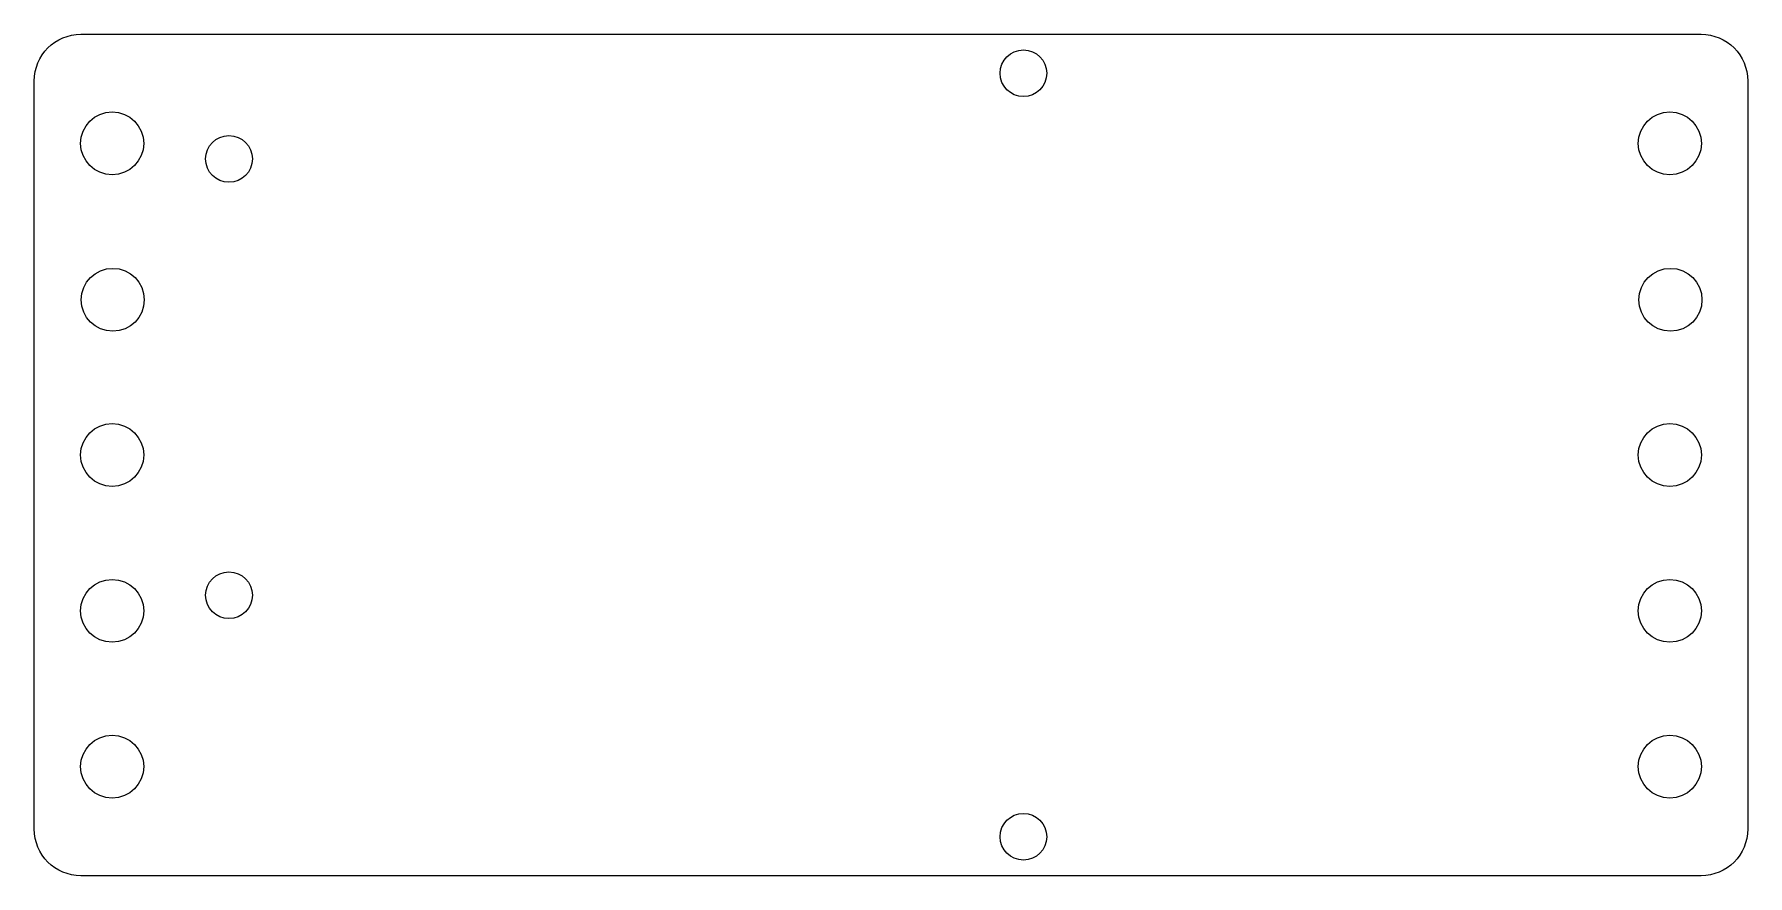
# Model space of a CAD drawing. Extents: x 0 to 110, y 0 to 54.
import ezdxf

# ---------------------------------------------------------------- set-up
doc = ezdxf.new("R2010")
doc.units = 0
doc.layers.add('Layer_1', color=7, linetype='CONTINUOUS')

msp = doc.modelspace()

# ---------------------------------------------------------------- linework, layer by layer
at = {"layer": 'Layer_1', "color": 1}
for points in [[(3.221104, 54.221208), (107.221116, 54.221208), (107.528696, 54.205771), (107.827197, 54.160466), (108.115134, 54.086769), (108.39102, 53.986171), (108.653371, 53.860156), (108.900702, 53.710208), (109.131526, 53.537813), (109.344358, 53.344457), (109.537717, 53.131622), (109.710113, 52.900798), (109.86006, 52.653467), (109.986075, 52.391116), (110.086673, 52.11523), (110.16037, 51.827292), (110.205675, 51.528792), (110.221113, 51.221212), (110.221113, 3.221186), (110.205675, 2.913621), (110.16037, 2.615114), (110.086673, 2.327163), (109.986075, 2.051291), (109.86006, 1.788937), (109.710113, 1.541597), (109.537717, 1.310796), (109.344358, 1.097944), (109.131526, 0.904593), (108.900702, 0.732184), (108.653371, 0.582239), (108.39102, 0.456227), (108.115134, 0.355615), (107.827197, 0.281927), (107.528696, 0.23663), (107.221116, 0.221108), (3.221104, 0.221108), (2.913524, 0.23663), (2.615023, 0.281927), (2.327086, 0.355615), (2.0512, 0.456227), (1.788849, 0.582239), (1.541518, 0.732184), (1.310694, 0.904593), (1.097861, 1.097944), (0.904502, 1.310796), (0.732107, 1.541597), (0.58216, 1.788937), (0.456144, 2.051291), (0.355546, 2.327163), (0.28185, 2.615114), (0.236545, 2.913621), (0.221107, 3.221186), (0.221107, 51.221212), (0.236545, 51.528792), (0.28185, 51.827292), (0.355546, 52.11523), (0.456144, 52.391116), (0.58216, 52.653467), (0.732107, 52.900798), (0.904502, 53.131622), (1.097861, 53.344457), (1.310694, 53.537813), (1.541518, 53.710208), (1.788849, 53.860156), (2.0512, 53.986171), (2.327086, 54.086769), (2.615023, 54.160466), (2.913524, 54.205771), (3.221104, 54.221208), (3.221104, 54.221208)], [(65.221109, 51.721207), (65.190633, 51.418905), (65.10323, 51.137342), (64.964932, 50.882546), (64.781768, 50.66055), (64.559772, 50.477386), (64.304976, 50.339087), (64.02341, 50.251686), (63.721108, 50.221206), (63.418806, 50.251686), (63.13724, 50.339087), (62.882444, 50.477386), (62.660448, 50.66055), (62.477284, 50.882546), (62.338986, 51.137342), (62.251583, 51.418905), (62.221107, 51.721207), (62.251583, 52.02351), (62.338986, 52.305077), (62.477284, 52.559873), (62.660448, 52.781869), (62.882444, 52.965033), (63.13724, 53.103331), (63.418806, 53.190733), (63.721108, 53.221213), (64.02341, 53.190733), (64.304976, 53.103331), (64.559772, 52.965033), (64.781768, 52.781869), (64.964932, 52.559873), (65.10323, 52.305077), (65.190633, 52.02351), (65.221109, 51.721207)], [(7.24486, 47.221208), (7.203744, 46.814584), (7.085824, 46.435853), (6.899235, 46.093128), (6.652117, 45.794523), (6.352608, 45.548151), (6.008845, 45.362126), (5.628966, 45.244562), (5.22111, 45.203571), (4.813253, 45.244562), (4.433375, 45.362126), (4.089612, 45.548151), (3.790102, 45.794523), (3.542984, 46.093128), (3.356396, 46.435853), (3.238475, 46.814584), (3.197359, 47.221208), (3.238475, 47.627832), (3.356396, 48.006564), (3.542984, 48.349289), (3.790102, 48.647893), (4.089612, 48.894266), (4.433375, 49.08029), (4.813253, 49.197854), (5.22111, 49.238846), (5.628966, 49.197854), (6.008845, 49.08029), (6.352608, 48.894266), (6.652117, 48.647893), (6.899235, 48.349289), (7.085824, 48.006564), (7.203744, 47.627832), (7.24486, 47.221208)], [(107.24486, 47.221211), (107.203745, 46.814587), (107.085824, 46.435856), (106.899236, 46.09313), (106.652117, 45.794526), (106.352608, 45.548154), (106.008845, 45.362129), (105.628966, 45.244565), (105.22111, 45.203573), (104.813254, 45.244565), (104.433375, 45.362129), (104.089612, 45.548154), (103.790102, 45.794526), (103.542985, 46.09313), (103.356396, 46.435856), (103.238475, 46.814587), (103.19736, 47.221211), (103.238475, 47.627835), (103.356396, 48.006566), (103.542985, 48.349292), (103.790102, 48.647896), (104.089612, 48.894268), (104.433375, 49.080293), (104.813254, 49.197857), (105.22111, 49.238849), (105.628966, 49.197857), (106.008845, 49.080293), (106.352608, 48.894268), (106.652117, 48.647896), (106.899236, 48.349292), (107.085824, 48.006566), (107.203745, 47.627835), (107.24486, 47.221211)], [(14.22111, 46.221207), (14.190634, 45.918905), (14.103231, 45.637342), (13.964932, 45.382546), (13.781769, 45.16055), (13.559773, 44.977386), (13.304976, 44.839087), (13.023411, 44.751686), (12.721108, 44.721206), (12.418806, 44.751686), (12.137241, 44.839087), (11.882444, 44.977386), (11.660448, 45.16055), (11.477285, 45.382546), (11.338986, 45.637342), (11.251583, 45.918905), (11.221107, 46.221207), (11.251583, 46.52351), (11.338986, 46.805077), (11.477285, 47.059873), (11.660448, 47.281869), (11.882444, 47.465033), (12.137241, 47.603331), (12.418806, 47.690733), (12.721108, 47.721213), (13.023411, 47.690733), (13.304976, 47.603331), (13.559773, 47.465033), (13.781769, 47.281869), (13.964932, 47.059873), (14.103231, 46.805077), (14.190634, 46.52351), (14.22111, 46.221207)], [(7.284995, 37.182993), (7.243879, 36.776369), (7.125958, 36.397638), (6.93937, 36.054912), (6.692252, 35.756308), (6.392742, 35.509936), (6.048979, 35.323911), (5.669101, 35.206347), (5.261244, 35.165355), (4.853388, 35.206347), (4.473509, 35.323911), (4.129746, 35.509936), (3.830237, 35.756308), (3.583119, 36.054912), (3.396531, 36.397638), (3.27861, 36.776369), (3.237494, 37.182993), (3.27861, 37.589617), (3.396531, 37.968348), (3.583119, 38.311074), (3.830237, 38.609678), (4.129746, 38.85605), (4.473509, 39.042075), (4.853388, 39.159639), (5.261244, 39.200631), (5.669101, 39.159639), (6.048979, 39.042075), (6.392742, 38.85605), (6.692252, 38.609678), (6.93937, 38.311074), (7.125958, 37.968348), (7.243879, 37.589617), (7.284995, 37.182993)], [(107.284995, 37.182996), (107.24388, 36.776372), (107.125959, 36.39764), (106.93937, 36.054915), (106.692252, 35.756311), (106.392743, 35.509938), (106.04898, 35.323914), (105.669101, 35.20635), (105.261245, 35.165358), (104.853389, 35.20635), (104.47351, 35.323914), (104.129747, 35.509938), (103.830237, 35.756311), (103.583119, 36.054915), (103.396531, 36.39764), (103.27861, 36.776372), (103.237495, 37.182996), (103.27861, 37.58962), (103.396531, 37.968351), (103.583119, 38.311077), (103.830237, 38.609681), (104.129747, 38.856053), (104.47351, 39.042078), (104.853389, 39.159642), (105.261245, 39.200634), (105.669101, 39.159642), (106.04898, 39.042078), (106.392743, 38.856053), (106.692252, 38.609681), (106.93937, 38.311077), (107.125959, 37.968351), (107.24388, 37.58962), (107.284995, 37.182996)], [(7.24486, 27.221209), (7.203744, 26.814585), (7.085824, 26.435854), (6.899235, 26.093128), (6.652117, 25.794524), (6.352608, 25.548152), (6.008845, 25.362127), (5.628966, 25.244563), (5.22111, 25.203571), (4.813253, 25.244563), (4.433375, 25.362127), (4.089612, 25.548152), (3.790102, 25.794524), (3.542984, 26.093128), (3.356396, 26.435854), (3.238475, 26.814585), (3.197359, 27.221209), (3.238475, 27.627833), (3.356396, 28.006564), (3.542984, 28.34929), (3.790102, 28.647894), (4.089612, 28.894266), (4.433375, 29.080291), (4.813253, 29.197855), (5.22111, 29.238847), (5.628966, 29.197855), (6.008845, 29.080291), (6.352608, 28.894266), (6.652117, 28.647894), (6.899235, 28.34929), (7.085824, 28.006564), (7.203744, 27.627833), (7.24486, 27.221209)], [(107.24486, 27.221212), (107.203745, 26.814588), (107.085824, 26.435856), (106.899236, 26.093131), (106.652117, 25.794527), (106.352608, 25.548154), (106.008845, 25.36213), (105.628966, 25.244566), (105.22111, 25.203574), (104.813254, 25.244566), (104.433375, 25.36213), (104.089612, 25.548154), (103.790102, 25.794527), (103.542985, 26.093131), (103.356396, 26.435856), (103.238475, 26.814588), (103.19736, 27.221212), (103.238475, 27.627836), (103.356396, 28.006567), (103.542985, 28.349292), (103.790102, 28.647897), (104.089612, 28.894269), (104.433375, 29.080294), (104.813254, 29.197858), (105.22111, 29.238849), (105.628966, 29.197858), (106.008845, 29.080294), (106.352608, 28.894269), (106.652117, 28.647897), (106.899236, 28.349292), (107.085824, 28.006567), (107.203745, 27.627836), (107.24486, 27.221212)], [(7.24486, 17.221209), (7.203744, 16.814585), (7.085824, 16.435854), (6.899235, 16.093128), (6.652117, 15.794524), (6.352608, 15.548152), (6.008845, 15.362127), (5.628966, 15.244563), (5.22111, 15.203571), (4.813253, 15.244563), (4.433375, 15.362127), (4.089612, 15.548152), (3.790102, 15.794524), (3.542984, 16.093128), (3.356396, 16.435854), (3.238475, 16.814585), (3.197359, 17.221209), (3.238475, 17.627833), (3.356396, 18.006564), (3.542984, 18.34929), (3.790102, 18.647894), (4.089612, 18.894266), (4.433375, 19.080291), (4.813253, 19.197855), (5.22111, 19.238847), (5.628966, 19.197855), (6.008845, 19.080291), (6.352608, 18.894266), (6.652117, 18.647894), (6.899235, 18.34929), (7.085824, 18.006564), (7.203744, 17.627833), (7.24486, 17.221209)], [(14.22111, 18.221209), (14.190634, 17.918906), (14.103231, 17.637343), (13.964932, 17.382547), (13.781769, 17.160551), (13.559773, 16.977387), (13.304976, 16.839089), (13.023411, 16.751687), (12.721108, 16.721207), (12.418806, 16.751687), (12.137241, 16.839089), (11.882444, 16.977387), (11.660448, 17.160551), (11.477285, 17.382547), (11.338986, 17.637343), (11.251583, 17.918906), (11.221107, 18.221209), (11.251583, 18.523511), (11.338986, 18.805078), (11.477285, 19.059874), (11.660448, 19.28187), (11.882444, 19.465034), (12.137241, 19.603333), (12.418806, 19.690734), (12.721108, 19.721214), (13.023411, 19.690734), (13.304976, 19.603333), (13.559773, 19.465034), (13.781769, 19.28187), (13.964932, 19.059874), (14.103231, 18.805078), (14.190634, 18.523511), (14.22111, 18.221209)], [(107.24486, 17.221212), (107.203745, 16.814588), (107.085824, 16.435857), (106.899236, 16.093131), (106.652117, 15.794527), (106.352608, 15.548155), (106.008845, 15.36213), (105.628966, 15.244566), (105.22111, 15.203574), (104.813254, 15.244566), (104.433375, 15.36213), (104.089612, 15.548155), (103.790102, 15.794527), (103.542985, 16.093131), (103.356396, 16.435857), (103.238475, 16.814588), (103.19736, 17.221212), (103.238475, 17.627836), (103.356396, 18.006567), (103.542985, 18.349293), (103.790102, 18.647897), (104.089612, 18.894269), (104.433375, 19.080294), (104.813254, 19.197858), (105.22111, 19.23885), (105.628966, 19.197858), (106.008845, 19.080294), (106.352608, 18.894269), (106.652117, 18.647897), (106.899236, 18.349293), (107.085824, 18.006567), (107.203745, 17.627836), (107.24486, 17.221212)], [(7.24486, 7.221209), (7.203744, 6.814585), (7.085824, 6.435854), (6.899235, 6.093128), (6.652117, 5.794524), (6.352608, 5.548152), (6.008845, 5.362127), (5.628966, 5.244563), (5.22111, 5.203572), (4.813253, 5.244563), (4.433375, 5.362127), (4.089612, 5.548152), (3.790102, 5.794524), (3.542984, 6.093128), (3.356396, 6.435854), (3.238475, 6.814585), (3.197359, 7.221209), (3.238475, 7.627833), (3.356396, 8.006565), (3.542984, 8.34929), (3.790102, 8.647894), (4.089612, 8.894267), (4.433375, 9.080291), (4.813253, 9.197855), (5.22111, 9.238847), (5.628966, 9.197855), (6.008845, 9.080291), (6.352608, 8.894267), (6.652117, 8.647894), (6.899235, 8.34929), (7.085824, 8.006565), (7.203744, 7.627833), (7.24486, 7.221209)], [(107.24486, 7.221212), (107.203745, 6.814588), (107.085824, 6.435857), (106.899236, 6.093131), (106.652117, 5.794527), (106.352608, 5.548155), (106.008845, 5.36213), (105.628966, 5.244566), (105.22111, 5.203574), (104.813254, 5.244566), (104.433375, 5.36213), (104.089612, 5.548155), (103.790102, 5.794527), (103.542985, 6.093131), (103.356396, 6.435857), (103.238475, 6.814588), (103.19736, 7.221212), (103.238475, 7.627836), (103.356396, 8.006567), (103.542985, 8.349293), (103.790102, 8.647897), (104.089612, 8.894269), (104.433375, 9.080294), (104.813254, 9.197858), (105.22111, 9.23885), (105.628966, 9.197858), (106.008845, 9.080294), (106.352608, 8.894269), (106.652117, 8.647897), (106.899236, 8.349293), (107.085824, 8.006567), (107.203745, 7.627836), (107.24486, 7.221212)], [(65.221109, 2.721208), (65.190633, 2.418906), (65.10323, 2.137343), (64.964932, 1.882547), (64.781768, 1.660551), (64.559772, 1.477387), (64.304976, 1.339089), (64.02341, 1.251687), (63.721108, 1.221207), (63.418806, 1.251687), (63.13724, 1.339089), (62.882444, 1.477387), (62.660448, 1.660551), (62.477284, 1.882547), (62.338986, 2.137343), (62.251583, 2.418906), (62.221107, 2.721208), (62.251583, 3.023511), (62.338986, 3.305078), (62.477284, 3.559874), (62.660448, 3.78187), (62.882444, 3.965034), (63.13724, 4.103333), (63.418806, 4.190734), (63.721108, 4.221214), (64.02341, 4.190734), (64.304976, 4.103333), (64.559772, 3.965034), (64.781768, 3.78187), (64.964932, 3.559874), (65.10323, 3.305078), (65.190633, 3.023511), (65.221109, 2.721208)]]:
    msp.add_lwpolyline(points, dxfattribs=at)

doc.saveas('drawing.dxf')
